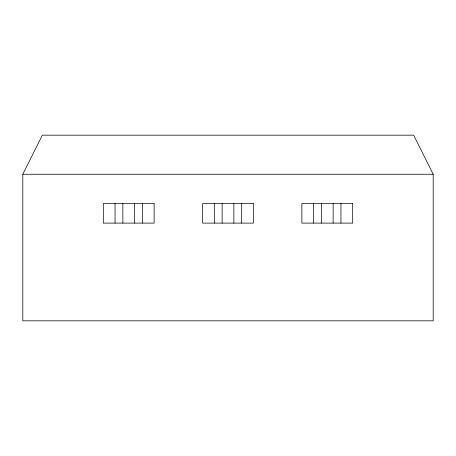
<?xml version="1.0" encoding="UTF-8"?>
<svg xmlns="http://www.w3.org/2000/svg" width="456" height="456" viewBox="0 0 456 456"><rect width="100%" height="100%" fill="white"/><g stroke="black" fill="none" stroke-linecap="round" stroke-linejoin="round"><path stroke-width="0.68" d="M22.8 174.255L42.345 135.17L413.655 135.17L433.2 174.255L433.2 320.83L22.8 320.83L22.8 174.255L433.2 174.255M340.957 203.57L340.957 223.115M333.142 203.57L333.142 223.115M321.417 203.57L321.417 223.115M313.597 203.57L313.597 223.115M241.68 203.57L241.68 223.115M233.865 203.57L233.865 223.115M222.135 203.57L222.135 223.115M214.32 203.57L214.32 223.115M142.403 203.57L142.403 223.115M134.583 203.57L134.583 223.115M122.858 203.57L122.858 223.115M115.043 203.57L115.043 223.115M154.128 203.57L103.318 203.57L103.318 223.115L154.128 223.115L154.128 203.57M253.405 203.57L202.595 203.57L202.595 223.115L253.405 223.115L253.405 203.57M352.682 203.57L301.872 203.57L301.872 223.115L352.682 223.115L352.682 203.57"/></g></svg>
